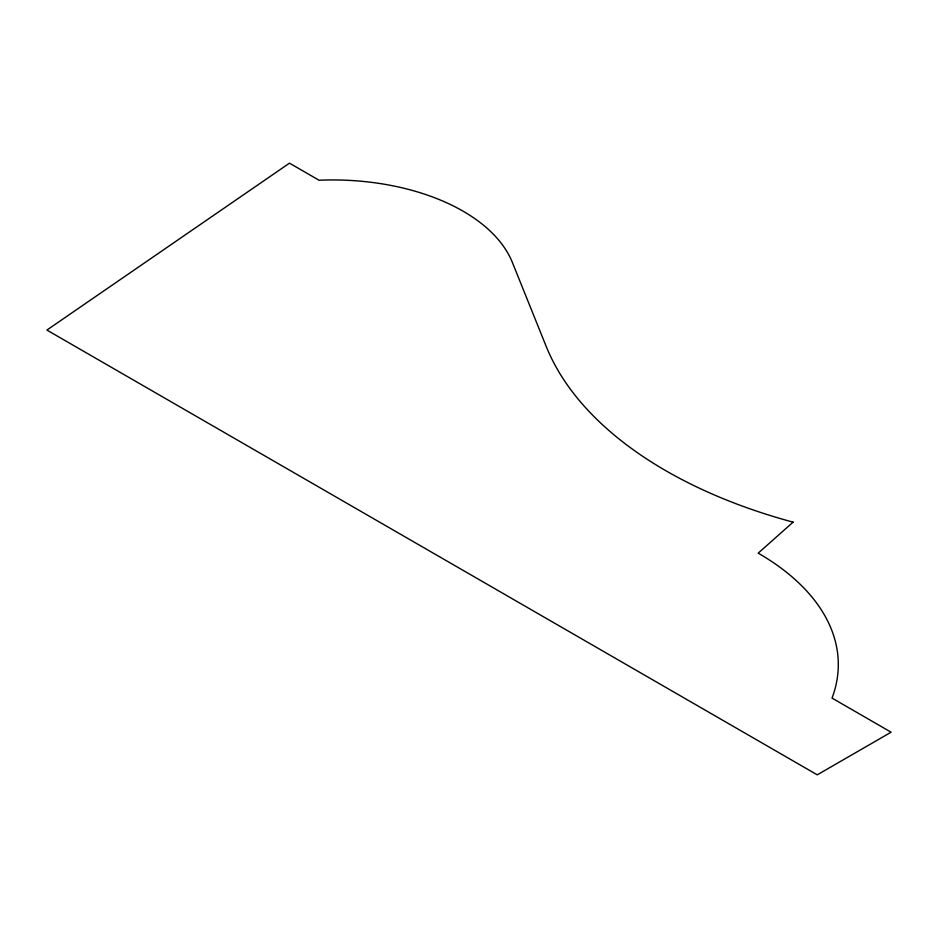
<?xml version="1.0" encoding="UTF-8"?>
<svg xmlns="http://www.w3.org/2000/svg" width="938" height="938" viewBox="0 0 938 938"><rect width="100%" height="100%" fill="white"/><g stroke="black" fill="none" stroke-linecap="round" stroke-linejoin="round"><path stroke-width="1.41" d="M793.102 522.149L758.185 553.15A272.313 157.221 0 0 1 832.029 698.095L891.1 732.203L817.256 774.835L46.9 330.07L289.479 163.165L319.014 180.225A184.727 106.651 0 0 1 512.371 262.429L546.186 346.38A447.836 258.56 0 0 0 793.102 522.149"/></g></svg>
